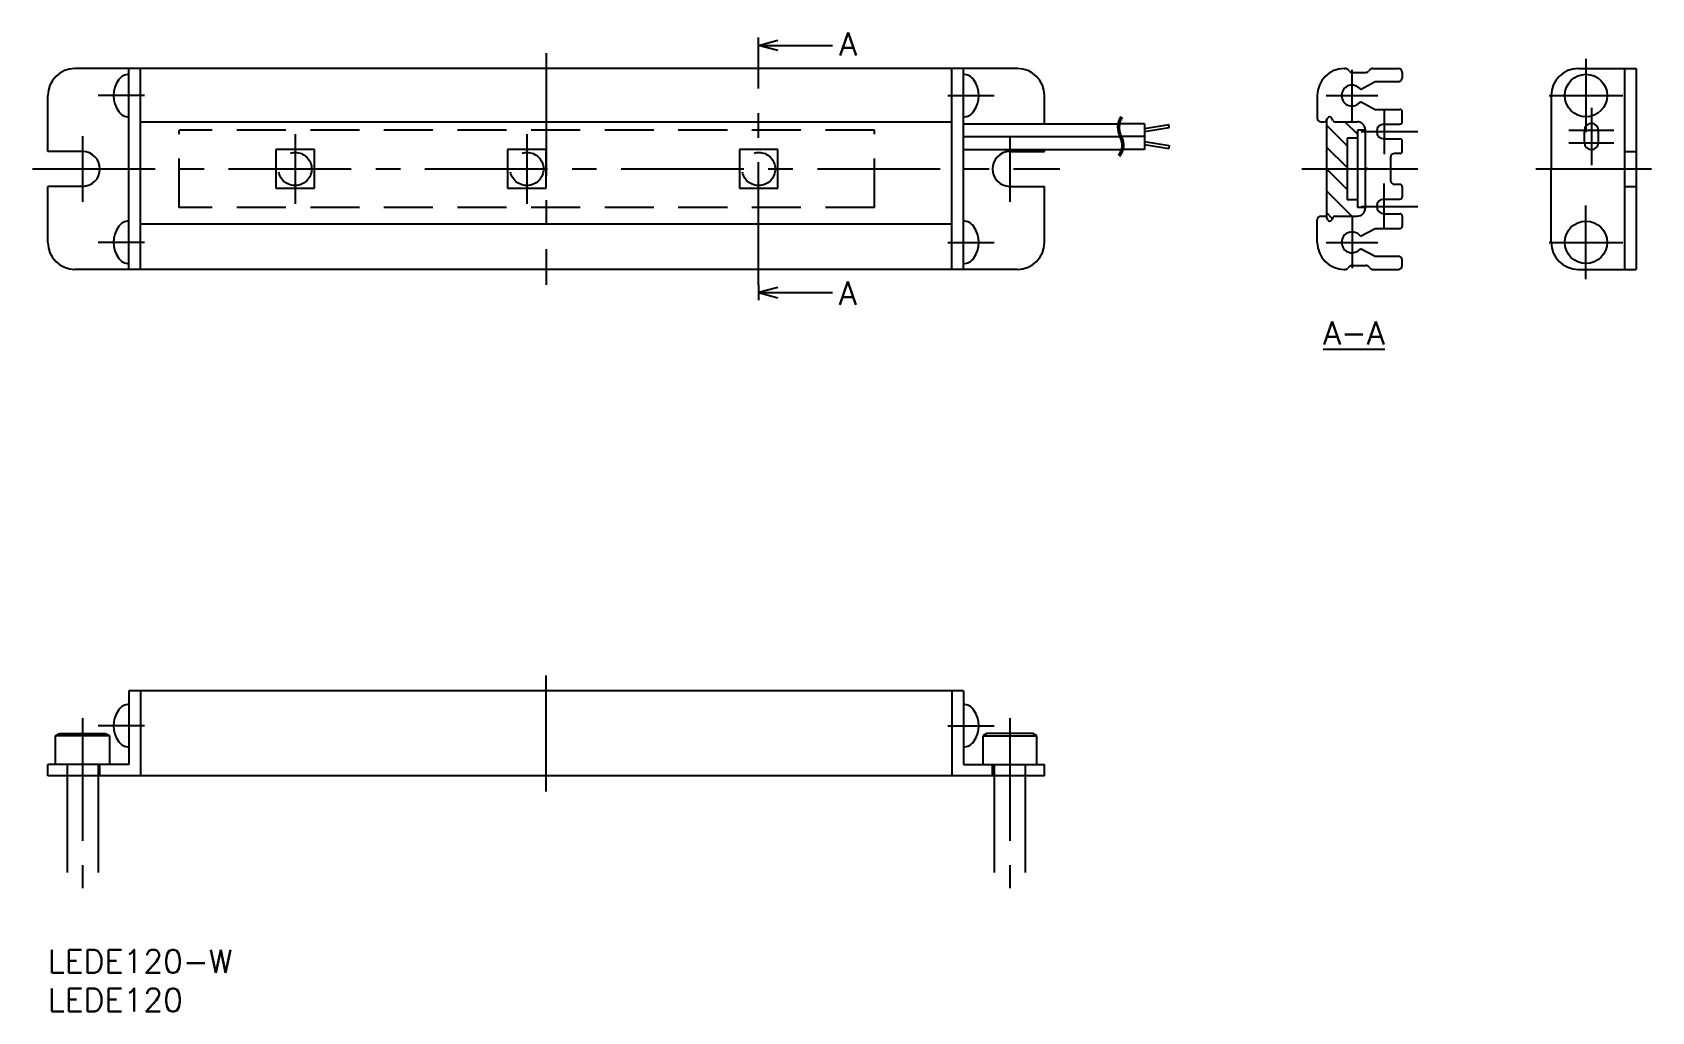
# Model space of a CAD drawing. Extents: x -2 to 208, y -8 to 119.
import ezdxf

# ---------------------------------------------------------------- set-up
doc = ezdxf.new("R2010")
doc.units = 0
doc.header["$LTSCALE"] = 0.5
for name, pattern in [('CENTER', [50.8, 31.75, -6.35, 6.35, -6.35]), ('DASHED', [19.05, 12.7, -6.35]), ('PHANTOM', [63.5, 31.75, -6.35, 6.35, -6.35, 6.35, -6.35])]:
    doc.linetypes.add(name, pattern=pattern)
for name, color, linetype in [('MSM_CENTER', 1, 'CENTER'), ('MSM_CONTINUOUS', 7, 'CONTINUOUS'), ('MSM_DASHED', 4, 'DASHED'), ('MSM_IMAGINARY', 6, 'PHANTOM'), ('MSM_NARROW', 5, 'CONTINUOUS'), ('MSM_PART_NUMBER', 7, 'CONTINUOUS')]:
    doc.layers.add(name, color=color, linetype=linetype)
doc.styles.get("Standard").update_dxf_attribs({"font": 'txt.shx', "height": 3, "bigfont": 'bigfont.shx'})

# ---------------------------------------------------------------- blocks, each defined once
blk = doc.blocks.new('*U2')
at = {"layer": 'MSM_PART_NUMBER'}
blk.add_text('LEDE120-W', height=3, dxfattribs=at).set_placement((0, -3))
blk = doc.blocks.new('*U3')
at = {"layer": 'MSM_PART_NUMBER'}
blk.add_text('LEDE120', height=3, dxfattribs=at).set_placement((0, -8))

msp = doc.modelspace()

# ---------------------------------------------------------------- linework, layer by layer
at = {"layer": 'MSM_CENTER'}
for p, q in [((92, 86.07), (92, 118.07)), ((64.5, 116.07), (64.5, 86.07)), ((199.08, 115.32), (199.08, 105.82)), ((168.8, 107.22), (168.8, 113.92)), ((12.5, 110.57), (6.5, 110.57)), ((116.5, 110.57), (122.5, 110.57)), ((165.45, 110.57), (172.15, 110.57)), ((194.33, 110.57), (203.83, 110.57)), ((172.95, 108.87), (172.95, 102.97)), ((199.78, 108.97), (199.78, 101.57)), ((4.5, 105.32), (4.5, 96.82)), ((32, 105.57), (32, 96.57)), ((62, 105.57), (62, 96.57)), ((124.5, 105.32), (124.5, 96.82)), ((170, 105.92), (177.3, 105.92)), ((196.88, 106.1), (202.67, 106.1)), ((196.88, 104.44), (202.67, 104.44)), ((-2, 101.07), (131, 101.07)), ((162.3, 101.07), (177.3, 101.07)), ((192.58, 101.07), (207.58, 101.07)), ((172.95, 93.27), (172.95, 99.17)), ((168.8, 94.92), (168.8, 88.22)), ((170, 96.22), (177.3, 96.22)), ((199.08, 86.82), (199.08, 96.32)), ((12.5, 91.57), (6.5, 91.57)), ((116.5, 91.57), (122.5, 91.57)), ((165.45, 91.57), (172.15, 91.57)), ((194.33, 91.57), (203.83, 91.57)), ((92, 86.07), (92, 84.07)), ((64.5, 20.5), (64.5, 35.5)), ((4.5, 30), (4.5, 8)), ((124.5, 30), (124.5, 8)), ((12.5, 29), (6.5, 29)), ((116.5, 29), (122.5, 29))]:
    msp.add_line(p, q, dxfattribs=at)
at = {"layer": 'MSM_CONTINUOUS'}
for p, q in [((92, 117.07), (94.5, 117.74)), ((94.5, 116.4), (92, 117.07)), ((92, 117.07), (101.55, 117.07)), ((125.5, 114.07), (3.5, 114.07)), ((10.5, 88.07), (10.5, 114.07)), ((12, 88.07), (12, 114.07)), ((117, 88.07), (117, 114.07)), ((118.5, 88.07), (118.5, 114.07)), ((167.8, 114.07), (167.91, 114.07)), ((168.47, 113.72), (168.27, 113.93)), ((168.83, 113.57), (170.59, 113.57)), ((171.15, 113.93), (170.94, 113.72)), ((171.5, 114.07), (174.8, 114.07)), ((175.3, 113.57), (175.3, 112.87)), ((198.08, 114.07), (205.58, 114.07)), ((204.08, 114.07), (204.08, 88.07)), ((205.58, 114.07), (205.58, 88.07)), ((169.9, 111.36), (171.8, 112.37)), ((171.8, 112.37), (174.8, 112.37)), ((0, 103.32), (0, 110.57)), ((129, 106.93), (129, 110.57)), ((164.3, 110.57), (164.3, 107.67)), ((169.9, 109.79), (171.8, 108.77)), ((194.58, 110.57), (194.58, 101.07)), ((12, 107.17), (117, 107.17)), ((118.5, 106.93), (138.5, 106.93)), ((141.94, 106.93), (138.71, 106.93)), ((141.94, 106.93), (141.94, 103.61)), ((164.8, 107.17), (165.21, 107.17)), ((165.48, 107.34), (165.63, 107.65)), ((165.5, 107.38), (165.5, 94.76)), ((166.31, 107.34), (166.17, 107.65)), ((166.59, 107.17), (169.5, 107.17)), ((171.8, 108.77), (175, 108.77)), ((175.3, 107.17), (175.3, 108.47)), ((118.5, 105.27), (138.72, 105.27)), ((141.94, 105.27), (138.97, 105.27)), ((141.94, 106.32), (145.08, 106.83)), ((141.94, 105.91), (145.14, 106.43)), ((145.14, 106.43), (145.08, 106.83)), ((168.15, 105.07), (168.15, 97.07)), ((169.5, 105.07), (168.15, 105.07)), ((169.5, 106.07), (169.5, 96.07)), ((170.5, 106.07), (169.5, 106.07)), ((170.5, 106.17), (170.5, 95.97)), ((172.95, 106.87), (175, 106.87)), ((172.95, 104.97), (175, 104.97)), ((198.88, 104.47), (198.88, 106.07)), ((200.68, 104.47), (200.68, 106.07)), ((4.5, 103.32), (0, 103.32)), ((118.5, 103.61), (138.99, 103.61)), ((124.5, 103.32), (129, 103.32)), ((129, 103.32), (129, 103.61)), ((141.94, 103.61), (139.2, 103.61)), ((141.94, 104.64), (145.14, 104.11)), ((141.94, 104.23), (145.08, 103.71)), ((145.14, 104.11), (145.08, 103.71)), ((175, 103.07), (174.3, 103.07)), ((175.3, 103.37), (175.3, 104.67)), ((204.08, 103.32), (205.58, 103.32)), ((170.5, 101.32), (170.75, 101.07)), ((170.5, 100.82), (170.75, 101.07)), ((173.8, 102.57), (173.8, 99.57)), ((194.58, 91.57), (194.58, 101.07)), ((0, 91.57), (0, 98.82)), ((4.5, 98.82), (0, 98.82)), ((124.5, 98.82), (129, 98.82)), ((129, 91.57), (129, 98.82)), ((175, 99.07), (174.3, 99.07)), ((175.3, 98.77), (175.3, 97.47)), ((204.08, 98.82), (205.58, 98.82)), ((169.5, 97.07), (168.15, 97.07)), ((172.95, 97.17), (175, 97.17)), ((164.3, 91.57), (164.3, 94.47)), ((164.8, 94.97), (165.21, 94.97)), ((165.48, 94.8), (165.63, 94.49)), ((166.31, 94.8), (166.17, 94.49)), ((166.59, 94.97), (169.5, 94.97)), ((170.5, 96.07), (169.5, 96.07)), ((172.95, 95.27), (175, 95.27)), ((175.3, 94.97), (175.3, 93.67)), ((12, 93.97), (117, 93.97)), ((169.9, 92.36), (171.8, 93.37)), ((171.8, 93.37), (175, 93.37)), ((169.9, 90.79), (171.8, 89.77)), ((125.5, 88.07), (3.5, 88.07)), ((167.8, 88.07), (167.91, 88.07)), ((168.47, 88.43), (168.27, 88.22)), ((168.83, 88.57), (170.59, 88.57)), ((171.15, 88.22), (170.94, 88.43)), ((171.5, 88.07), (174.8, 88.07)), ((171.8, 89.77), (174.8, 89.77)), ((175.3, 88.57), (175.3, 89.27)), ((198.08, 88.07), (205.58, 88.07)), ((10.5, 33.5), (10.5, 24)), ((118.5, 33.5), (10.5, 33.5)), ((12, 33.5), (12, 22.5)), ((117, 33.5), (117, 22.5)), ((118.5, 33.5), (118.5, 24)), ((10.5, 24), (0, 24)), ((0, 22.5), (0, 24)), ((118.5, 24), (129, 24)), ((129, 22.5), (129, 24)), ((129, 22.5), (0, 22.5))]:
    msp.add_line(p, q, dxfattribs=at)
at = {"layer": 'MSM_CONTINUOUS', "extrusion": (0, 0, -1)}
for p, q in [((94.5, 85.74), (92, 85.07)), ((92, 85.07), (94.5, 84.4)), ((92, 85.07), (101.55, 85.07))]:
    msp.add_line(p, q, dxfattribs=at)
at = {"layer": 'MSM_CONTINUOUS'}
for centre in [(199.08, 110.57), (199.08, 91.57)]:
    msp.add_circle(centre, 2.75, dxfattribs=at)
for centre, radius, start, end in [((3.5, 110.57), 3.5, 90, 180), ((10.5, 111.68), 1.64, 90, 143.9726), ((118.5, 111.68), 1.64, 36.0274, 90), ((125.5, 110.57), 3.5, 0, 90), ((167.8, 110.57), 3.5, 90, 180), ((167.91, 113.57), 0.5, 45, 90), ((168.83, 114.07), 0.5, 225, 270), ((170.59, 114.07), 0.5, 270, 315), ((171.5, 113.57), 0.5, 90, 135), ((174.8, 113.57), 0.5, 0, 90), ((198.08, 110.57), 3.5, 90, 180), ((12.03, 110.57), 3.53, 143.9726, 216.0274), ((116.97, 110.57), 3.53, 323.9726, 36.0273), ((168.8, 110.57), 1.35, 35.4309, 324.5691), ((174.8, 112.87), 0.5, 270, 0), ((10.5, 109.46), 1.64, 216.0274, 270), ((118.5, 109.46), 1.64, 270, 323.9726), ((164.8, 107.67), 0.5, 180, 270), ((165.21, 107.47), 0.3, 270, 334.4338), ((165.9, 107.52), 0.3, 25.5662, 154.4338), ((166.59, 107.47), 0.3, 205.5662, 270), ((169.5, 106.17), 1, 0, 90), ((175, 108.47), 0.3, 0, 90), ((175, 107.17), 0.3, 270, 0), ((199.78, 106.07), 0.9, 0, 180), ((172.95, 105.92), 0.95, 90, 270), ((175, 104.67), 0.3, 0, 90), ((4.5, 101.07), 2.25, 270, 90), ((124.5, 101.07), 2.25, 90, 270), ((174.3, 102.57), 0.5, 90, 180), ((175, 103.37), 0.3, 270, 0), ((199.78, 104.47), 0.9, 180, 0), ((174.3, 99.57), 0.5, 180, 270), ((175, 98.77), 0.3, 0, 90), ((172.95, 96.22), 0.95, 90, 270), ((175, 97.47), 0.3, 270, 0), ((10.5, 92.68), 1.64, 90, 143.9726), ((118.5, 92.68), 1.64, 36.0274, 90), ((164.8, 94.47), 0.5, 90, 180), ((165.21, 94.67), 0.3, 25.5662, 90), ((165.9, 94.62), 0.3, 205.5662, 334.4338), ((166.59, 94.67), 0.3, 90, 154.4338), ((169.5, 95.97), 1, 270, 0), ((175, 94.97), 0.3, 0, 90), ((12.03, 91.57), 3.53, 143.9726, 216.0274), ((116.97, 91.57), 3.53, 323.9726, 36.0273), ((168.8, 91.57), 1.35, 35.4309, 324.5691), ((175, 93.67), 0.3, 270, 0), ((3.5, 91.57), 3.5, 180, 270), ((125.5, 91.57), 3.5, 270, 0), ((167.8, 91.57), 3.5, 180, 270), ((198.08, 91.57), 3.5, 180, 270), ((10.5, 90.46), 1.64, 216.0274, 270), ((118.5, 90.46), 1.64, 270, 323.9726), ((167.91, 88.57), 0.5, 270, 315), ((168.83, 88.07), 0.5, 90, 135), ((170.59, 88.07), 0.5, 45, 90), ((171.5, 88.57), 0.5, 225, 270), ((174.8, 89.27), 0.5, 0, 90), ((174.8, 88.57), 0.5, 270, 0), ((10.5, 30.11), 1.64, 90, 143.9726), ((118.5, 30.11), 1.64, 36.0274, 90), ((12.03, 29), 3.53, 143.9726, 216.0274), ((116.97, 29), 3.53, 323.9726, 36.0273), ((10.5, 27.89), 1.64, 216.0274, 270), ((118.5, 27.89), 1.64, 270, 323.9726)]:
    msp.add_arc(centre, radius, start, end, dxfattribs=at)
at = {"layer": 'MSM_DASHED'}
for p, q in [((107, 106.07), (17, 106.07)), ((17, 96.07), (17, 106.07)), ((107, 96.07), (107, 106.07)), ((29.5, 103.57), (29.5, 98.57)), ((34.5, 103.57), (29.5, 103.57)), ((34.5, 98.57), (34.5, 103.57)), ((59.5, 103.57), (59.5, 98.57)), ((64.5, 103.57), (59.5, 103.57)), ((64.5, 98.57), (64.5, 103.57)), ((89.5, 103.57), (89.5, 98.57)), ((94.5, 103.57), (89.5, 103.57)), ((94.5, 98.57), (94.5, 103.57)), ((29.5, 98.57), (34.5, 98.57)), ((59.5, 98.57), (64.5, 98.57)), ((89.5, 98.57), (94.5, 98.57)), ((107, 96.07), (17, 96.07)), ((6.75, 22.5), (6.75, 24)), ((122.25, 22.5), (122.25, 24))]:
    msp.add_line(p, q, dxfattribs=at)
for centre in [(32, 101.07), (62, 101.07), (92, 101.07)]:
    msp.add_circle(centre, 2.15, dxfattribs=at)
at = {"layer": 'MSM_IMAGINARY'}
for p, q in [((1, 27.7), (1.52, 28)), ((1, 24), (1, 27.7)), ((8, 27.7), (1, 27.7)), ((1.52, 28), (7.48, 28)), ((7.48, 28), (8, 27.7)), ((8, 27.7), (8, 24)), ((121.52, 28), (121, 27.7)), ((121, 27.7), (121, 24)), ((121, 27.7), (128, 27.7)), ((127.48, 28), (121.52, 28)), ((128, 27.7), (127.48, 28)), ((128, 24), (128, 27.7)), ((8, 24), (1, 24)), ((2.5, 24), (2.5, 10)), ((6.5, 24), (6.5, 10)), ((121, 24), (128, 24)), ((122.5, 24), (122.5, 10)), ((126.5, 24), (126.5, 10))]:
    msp.add_line(p, q, dxfattribs=at)
at = {"layer": 'MSM_NARROW'}
for p, q in [((169.5, 105.56), (167.88, 107.17)), ((168.15, 104.08), (165.5, 106.73)), ((168.15, 101.25), (165.5, 103.9)), ((168.15, 98.42), (165.5, 101.07)), ((168.77, 94.97), (165.5, 98.24)), ((166.25, 94.66), (165.5, 95.42))]:
    msp.add_line(p, q, dxfattribs=at)
for centre, radius, start, end in [((141.13, 106.46), 2.67, 147.9602, 209.5547), ((141.13, 106.46), 2.47, 147.9602, 209.5547), ((137.08, 104.17), 1.98, 318.5362, 29.5547), ((137.08, 104.17), 2.18, 318.5362, 29.5547)]:
    msp.add_arc(centre, radius, start, end, dxfattribs=at)

# ---------------------------------------------------------------- block references
at = {"layer": 'MSM_CONTINUOUS'}
for name in ['*U2', '*U3']:
    msp.add_blockref(name, (0, 0), dxfattribs=at)

# ---------------------------------------------------------------- texts
at = {"layer": 'MSM_PART_NUMBER'}
for s, p in [('A', (102.44, 115.75)), ('A', (102.38, 83.49)), ('%%UA-A', (165.06, 78.34))]:
    msp.add_text(s, height=3, dxfattribs=at).set_placement(p)

doc.saveas('drawing.dxf')
